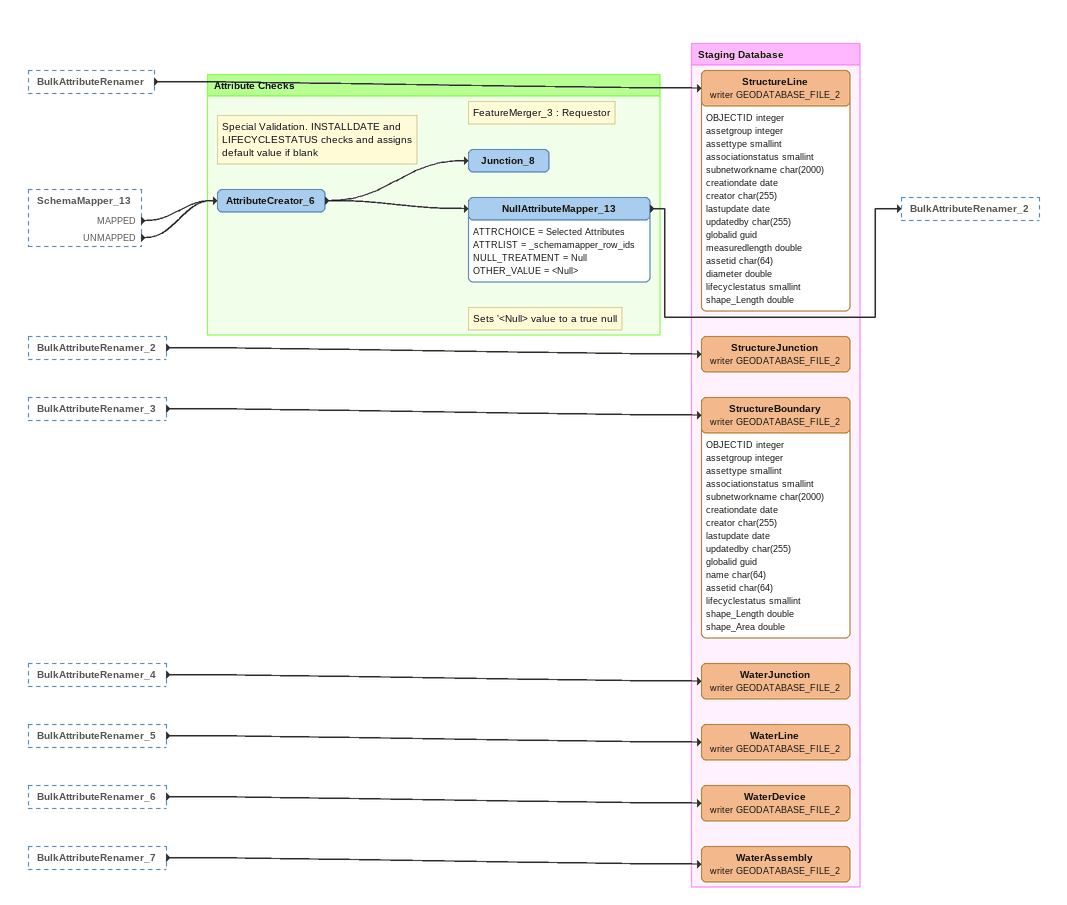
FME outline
BulkAttributeRenamer [outside]
    -> StructureLine (writer GEODATABASE_FILE_2)
SchemaMapper_13 [outside]
    MAPPED -> AttributeCreator_6
    UNMAPPED -> AttributeCreator_6
BulkAttributeRenamer_2 [outside]
    -> StructureJunction (writer GEODATABASE_FILE_2)
BulkAttributeRenamer_3 [outside]
    -> StructureBoundary (writer GEODATABASE_FILE_2)
BulkAttributeRenamer_4 [outside]
    -> WaterJunction (writer GEODATABASE_FILE_2)
BulkAttributeRenamer_5 [outside]
    -> WaterLine (writer GEODATABASE_FILE_2)
BulkAttributeRenamer_6 [outside]
    -> WaterDevice (writer GEODATABASE_FILE_2)
BulkAttributeRenamer_7 [outside]
    -> WaterAssembly (writer GEODATABASE_FILE_2)

Bookmark: Staging Database
WaterJunction (writer GEODATABASE_FILE_2)
WaterLine (writer GEODATABASE_FILE_2)
WaterDevice (writer GEODATABASE_FILE_2)
WaterAssembly (writer GEODATABASE_FILE_2)
StructureLine (writer GEODATABASE_FILE_2)
    attributes: OBJECTID integer, assetgroup integer, assettype smallint, associationstatus smallint, subnetworkname char(2000), creationdate date, creator char(255), lastupdate date, updatedby char(255), globalid guid, measuredlength double, assetid char(64), diameter double, lifecyclestatus smallint, shape_Length double
StructureJunction (writer GEODATABASE_FILE_2)
StructureBoundary (writer GEODATABASE_FILE_2)
    attributes: OBJECTID integer, assetgroup integer, assettype smallint, associationstatus smallint, subnetworkname char(2000), creationdate date, creator char(255), lastupdate date, updatedby char(255), globalid guid, name char(64), assetid char(64), lifecyclestatus smallint, shape_Length double, shape_Area double

Bookmark: Attribute Checks
Note: Special Validation. INSTALLDATE and LIFECYCLESTATUS checks and assigns default value if blank
AttributeCreator_6
    -> NullAttributeMapper_13
    -> Junction_8
Note: FeatureMerger_3 : Requestor
Junction_8
Note: Sets '<Null> value to a true null
NullAttributeMapper_13
    ATTRCHOICE = Selected Attributes
    ATTRLIST = _schemamapper_row_ids
    NULL_TREATMENT = Null
    OTHER_VALUE = <Null>
    -> BulkAttributeRenamer_2
